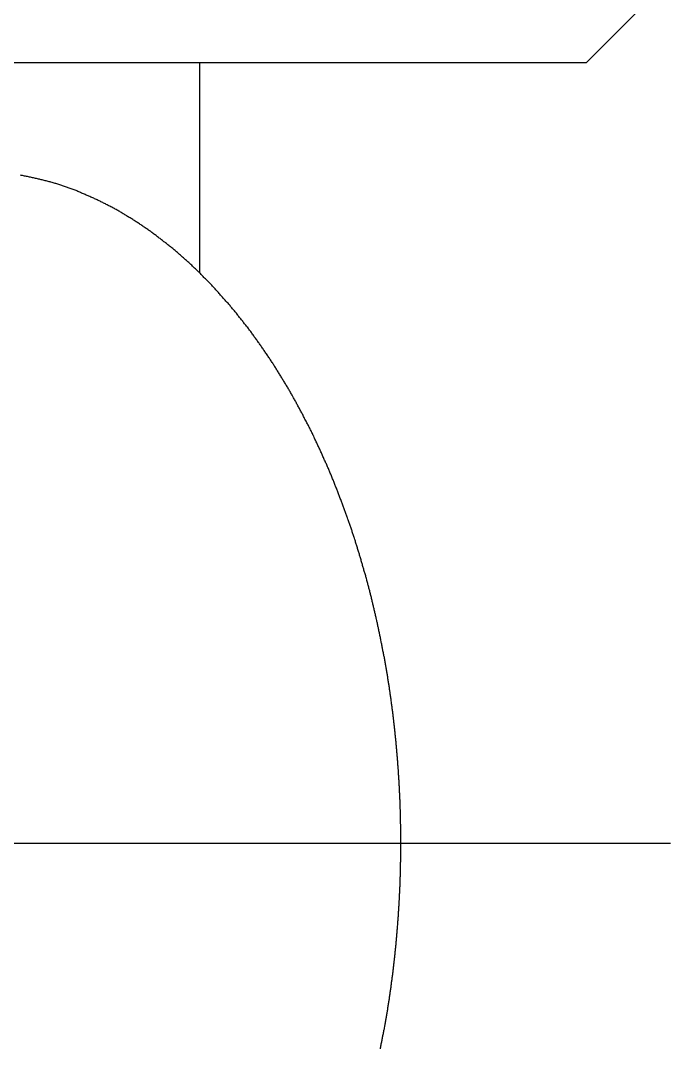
# Model space of a CAD drawing. Extents: x 10 to 127, y 10 to 376.
# Drawn here: x 115.13 to 119, y 203.02 to 209.14 of the extents above; entities that cross this region are included whole.
import ezdxf

# ---------------------------------------------------------------- set-up
doc = ezdxf.new("R2010")
doc.units = 0
doc.linetypes.add('CENTER', pattern=[50.8, 31.75, -6.35, 6.35, -6.35])
doc.layers.get('0').update_dxf_attribs({"linetype": 'CONTINUOUS'})
doc.layers.add('CENTER', color=1, linetype='CENTER')

msp = doc.modelspace()

# ---------------------------------------------------------------- linework, layer by layer
at = {"color": 7, "linetype": 'CONTINUOUS'}
for p, q in [((118.5, 208.8902), (119, 209.3902)), ((113.7, 208.8902), (116, 208.8902)), ((116, 208.8902), (116.2, 208.8902)), ((116.2, 208.8902), (118.5, 208.8902)), ((116.2, 207.6377), (116.2, 208.8902))]:
    msp.add_line(p, q, dxfattribs=at)
at = {"color": 7}
for points in [[(117.056, 206.245, 0), (117.053, 206.251, 0), (117.051, 206.256, 0), (117.049, 206.262, 0), (117.047, 206.268, 0), (117.045, 206.273, 0), (117.043, 206.279, 0), (117.041, 206.285, 0), (117.039, 206.29, 0), (117.036, 206.296, 0), (117.034, 206.301, 0), (117.032, 206.307, 0), (117.03, 206.313, 0), (117.028, 206.318, 0), (117.026, 206.324, 0), (117.023, 206.329, 0), (117.021, 206.335, 0), (117.019, 206.341, 0), (117.017, 206.346, 0), (117.015, 206.352, 0), (117.013, 206.357, 0), (117.01, 206.363, 0), (117.008, 206.369, 0), (117.006, 206.374, 0), (117.004, 206.38, 0), (117.001, 206.385, 0), (116.999, 206.391, 0), (116.997, 206.397, 0), (116.995, 206.402, 0), (116.993, 206.408, 0), (116.99, 206.413, 0), (116.988, 206.419, 0), (116.986, 206.424, 0), (116.983, 206.43, 0), (116.981, 206.436, 0), (116.979, 206.441, 0), (116.976, 206.447, 0), (116.974, 206.452, 0), (116.972, 206.458, 0), (116.969, 206.463, 0), (116.967, 206.469, 0), (116.965, 206.474, 0), (116.962, 206.48, 0), (116.96, 206.485, 0), (116.958, 206.491, 0), (116.955, 206.496, 0), (116.953, 206.502, 0), (116.95, 206.507, 0), (116.948, 206.513, 0), (116.946, 206.518, 0), (116.943, 206.524, 0), (116.941, 206.529, 0), (116.938, 206.535, 0), (116.936, 206.54, 0), (116.933, 206.546, 0), (116.931, 206.551, 0), (116.929, 206.557, 0), (116.926, 206.562, 0), (116.924, 206.568, 0), (116.921, 206.573, 0), (116.919, 206.579, 0), (116.916, 206.584, 0), (116.914, 206.59, 0), (116.911, 206.595, 0), (116.909, 206.601, 0), (116.906, 206.606, 0), (116.903, 206.612, 0), (116.901, 206.617, 0), (116.898, 206.622, 0), (116.896, 206.628, 0), (116.893, 206.633, 0), (116.891, 206.639, 0), (116.888, 206.644, 0), (116.885, 206.65, 0), (116.883, 206.655, 0), (116.88, 206.66, 0), (116.878, 206.666, 0), (116.875, 206.671, 0), (116.872, 206.677, 0), (116.87, 206.682, 0), (116.867, 206.688, 0), (116.864, 206.693, 0), (116.862, 206.698, 0), (116.859, 206.704, 0), (116.856, 206.709, 0), (116.854, 206.714, 0), (116.851, 206.72, 0), (116.848, 206.725, 0), (116.846, 206.731, 0), (116.843, 206.736, 0), (116.84, 206.741, 0), (116.837, 206.747, 0), (116.835, 206.752, 0), (116.832, 206.757, 0), (116.829, 206.763, 0), (116.826, 206.768, 0), (116.824, 206.773, 0), (116.821, 206.779, 0), (116.818, 206.784, 0), (116.815, 206.789, 0), (116.813, 206.795, 0), (116.81, 206.8, 0), (116.807, 206.805, 0), (116.804, 206.811, 0), (116.801, 206.816, 0), (116.798, 206.821, 0), (116.796, 206.827, 0), (116.793, 206.832, 0), (116.79, 206.837, 0), (116.787, 206.842, 0), (116.784, 206.848, 0), (116.781, 206.853, 0), (116.778, 206.858, 0), (116.776, 206.864, 0), (116.773, 206.869, 0), (116.77, 206.874, 0), (116.767, 206.879, 0), (116.764, 206.885, 0), (116.761, 206.89, 0), (116.758, 206.895, 0), (116.755, 206.9, 0), (116.752, 206.906, 0), (116.749, 206.911, 0), (116.746, 206.916, 0), (116.743, 206.921, 0), (116.74, 206.926, 0), (116.737, 206.932, 0), (116.734, 206.937, 0), (116.731, 206.942, 0), (116.728, 206.947, 0), (116.725, 206.952, 0), (116.722, 206.958, 0), (116.719, 206.963, 0), (116.716, 206.968, 0), (116.713, 206.973, 0), (116.71, 206.978, 0), (116.707, 206.984, 0), (116.704, 206.989, 0), (116.7, 206.994, 0), (116.697, 206.999, 0), (116.694, 207.004, 0), (116.691, 207.009, 0), (116.688, 207.014, 0), (116.685, 207.02, 0), (116.682, 207.025, 0), (116.679, 207.03, 0), (116.675, 207.035, 0), (116.672, 207.04, 0), (116.669, 207.045, 0), (116.666, 207.05, 0), (116.663, 207.055, 0), (116.659, 207.06, 0), (116.656, 207.066, 0), (116.653, 207.071, 0), (116.65, 207.076, 0), (116.647, 207.081, 0), (116.643, 207.086, 0), (116.64, 207.091, 0), (116.637, 207.096, 0), (116.634, 207.101, 0), (116.63, 207.106, 0), (116.627, 207.111, 0), (116.624, 207.116, 0), (116.62, 207.121, 0), (116.617, 207.126, 0), (116.614, 207.131, 0), (116.61, 207.136, 0), (116.607, 207.141, 0), (116.604, 207.146, 0), (116.6, 207.151, 0), (116.597, 207.156, 0), (116.594, 207.161, 0), (116.59, 207.166, 0), (116.587, 207.171, 0), (116.584, 207.176, 0), (116.58, 207.181, 0), (116.577, 207.186, 0), (116.573, 207.191, 0), (116.57, 207.196, 0), (116.566, 207.201, 0), (116.563, 207.206, 0), (116.56, 207.211, 0), (116.556, 207.216, 0), (116.553, 207.22, 0), (116.549, 207.225, 0), (116.546, 207.23, 0), (116.542, 207.235, 0), (116.539, 207.24, 0), (116.535, 207.245, 0), (116.532, 207.25, 0), (116.528, 207.255, 0), (116.524, 207.259, 0), (116.521, 207.264, 0), (116.517, 207.269, 0), (116.514, 207.274, 0), (116.51, 207.279, 0), (116.507, 207.284, 0), (116.503, 207.289, 0), (116.499, 207.293, 0), (116.496, 207.298, 0), (116.492, 207.303, 0), (116.489, 207.308, 0), (116.485, 207.313, 0), (116.481, 207.317, 0), (116.478, 207.322, 0), (116.474, 207.327, 0), (116.47, 207.332, 0), (116.467, 207.336, 0), (116.463, 207.341, 0), (116.459, 207.346, 0), (116.456, 207.351, 0), (116.452, 207.355, 0), (116.448, 207.36, 0), (116.444, 207.365, 0), (116.441, 207.369, 0), (116.437, 207.374, 0), (116.433, 207.379, 0), (116.429, 207.384, 0), (116.426, 207.388, 0), (116.422, 207.393, 0), (116.418, 207.398, 0), (116.414, 207.402, 0), (116.41, 207.407, 0), (116.407, 207.412, 0), (116.403, 207.416, 0), (116.399, 207.421, 0), (116.395, 207.425, 0), (116.391, 207.43, 0), (116.387, 207.435, 0), (116.383, 207.439, 0), (116.38, 207.444, 0), (116.376, 207.448, 0), (116.372, 207.453, 0), (116.368, 207.458, 0), (116.364, 207.462, 0), (116.36, 207.467, 0), (116.356, 207.471, 0), (116.352, 207.476, 0), (116.348, 207.48, 0), (116.344, 207.485, 0), (116.34, 207.489, 0), (116.336, 207.494, 0), (116.332, 207.498, 0), (116.328, 207.503, 0), (116.324, 207.507, 0), (116.32, 207.512, 0), (116.316, 207.516, 0), (116.312, 207.521, 0), (116.308, 207.525, 0), (116.304, 207.53, 0), (116.3, 207.534, 0), (116.296, 207.538, 0), (116.292, 207.543, 0), (116.288, 207.547, 0), (116.284, 207.552, 0), (116.28, 207.556, 0), (116.275, 207.56, 0), (116.271, 207.565, 0), (116.267, 207.569, 0), (116.263, 207.574, 0), (116.259, 207.578, 0), (116.255, 207.582, 0), (116.25, 207.587, 0), (116.246, 207.591, 0), (116.242, 207.595, 0), (116.238, 207.6, 0), (116.234, 207.604, 0), (116.229, 207.608, 0), (116.225, 207.612, 0), (116.221, 207.617, 0), (116.217, 207.621, 0), (116.212, 207.625, 0), (116.208, 207.629, 0), (116.204, 207.634, 0), (116.2, 207.638, 0), (116.195, 207.642, 0), (116.191, 207.646, 0), (116.187, 207.65, 0), (116.182, 207.655, 0), (116.178, 207.659, 0), (116.174, 207.663, 0), (116.169, 207.667, 0), (116.165, 207.671, 0), (116.161, 207.675, 0), (116.156, 207.679, 0), (116.152, 207.684, 0), (116.147, 207.688, 0), (116.143, 207.692, 0), (116.139, 207.696, 0), (116.134, 207.7, 0), (116.13, 207.704, 0), (116.125, 207.708, 0), (116.121, 207.712, 0), (116.116, 207.716, 0), (116.112, 207.72, 0), (116.107, 207.724, 0), (116.103, 207.728, 0), (116.098, 207.732, 0), (116.094, 207.736, 0), (116.089, 207.74, 0), (116.085, 207.744, 0), (116.08, 207.748, 0), (116.076, 207.752, 0), (116.071, 207.756, 0), (116.067, 207.76, 0), (116.062, 207.764, 0), (116.057, 207.767, 0), (116.053, 207.771, 0), (116.048, 207.775, 0), (116.044, 207.779, 0), (116.039, 207.783, 0), (116.034, 207.787, 0), (116.03, 207.791, 0), (116.025, 207.794, 0), (116.02, 207.798, 0), (116.016, 207.802, 0), (116.011, 207.806, 0), (116.006, 207.809, 0), (116.002, 207.813, 0), (115.997, 207.817, 0), (115.992, 207.821, 0), (115.987, 207.824, 0), (115.983, 207.828, 0), (115.978, 207.832, 0), (115.973, 207.836, 0), (115.968, 207.839, 0), (115.964, 207.843, 0), (115.959, 207.846, 0), (115.954, 207.85, 0), (115.949, 207.854, 0), (115.945, 207.857, 0), (115.94, 207.861, 0), (115.935, 207.865, 0), (115.93, 207.868, 0), (115.925, 207.872, 0), (115.92, 207.875, 0), (115.915, 207.879, 0), (115.911, 207.882, 0), (115.906, 207.886, 0), (115.901, 207.889, 0), (115.896, 207.893, 0), (115.891, 207.896, 0), (115.886, 207.9, 0), (115.881, 207.903, 0), (115.876, 207.907, 0), (115.871, 207.91, 0), (115.866, 207.913, 0), (115.861, 207.917, 0), (115.856, 207.92, 0), (115.851, 207.924, 0), (115.846, 207.927, 0), (115.841, 207.93, 0), (115.836, 207.934, 0), (115.831, 207.937, 0), (115.826, 207.94, 0), (115.821, 207.943, 0), (115.816, 207.947, 0), (115.811, 207.95, 0), (115.806, 207.953, 0), (115.801, 207.956, 0), (115.796, 207.96, 0), (115.791, 207.963, 0), (115.786, 207.966, 0), (115.781, 207.969, 0), (115.775, 207.972, 0), (115.77, 207.975, 0), (115.765, 207.979, 0), (115.76, 207.982, 0), (115.755, 207.985, 0), (115.75, 207.988, 0), (115.744, 207.991, 0), (115.739, 207.994, 0), (115.734, 207.997, 0), (115.729, 208, 0), (115.724, 208.003, 0), (115.718, 208.006, 0), (115.713, 208.009, 0), (115.708, 208.012, 0), (115.703, 208.015, 0), (115.697, 208.018, 0), (115.692, 208.021, 0), (115.687, 208.023, 0), (115.682, 208.026, 0), (115.676, 208.029, 0), (115.671, 208.032, 0), (115.666, 208.035, 0), (115.66, 208.038, 0), (115.655, 208.04, 0), (115.65, 208.043, 0), (115.644, 208.046, 0), (115.639, 208.049, 0), (115.634, 208.051, 0), (115.628, 208.054, 0), (115.623, 208.057, 0), (115.617, 208.059, 0), (115.612, 208.062, 0), (115.607, 208.065, 0), (115.601, 208.067, 0), (115.596, 208.07, 0), (115.59, 208.073, 0), (115.585, 208.075, 0), (115.58, 208.078, 0), (115.574, 208.08, 0), (115.569, 208.083, 0), (115.563, 208.085, 0), (115.558, 208.088, 0), (115.552, 208.09, 0), (115.547, 208.093, 0), (115.541, 208.095, 0), (115.536, 208.098, 0), (115.53, 208.1, 0), (115.525, 208.102, 0), (115.519, 208.105, 0), (115.514, 208.107, 0), (115.508, 208.11, 0), (115.503, 208.112, 0), (115.497, 208.114, 0), (115.491, 208.117, 0), (115.486, 208.119, 0), (115.48, 208.121, 0), (115.475, 208.123, 0), (115.469, 208.126, 0), (115.464, 208.128, 0), (115.458, 208.13, 0), (115.452, 208.132, 0), (115.447, 208.134, 0), (115.441, 208.137, 0), (115.435, 208.139, 0), (115.43, 208.141, 0), (115.424, 208.143, 0), (115.418, 208.145, 0), (115.413, 208.147, 0), (115.407, 208.149, 0), (115.401, 208.151, 0), (115.396, 208.153, 0), (115.39, 208.155, 0), (115.384, 208.157, 0), (115.379, 208.159, 0), (115.373, 208.161, 0), (115.367, 208.162, 0), (115.362, 208.164, 0), (115.356, 208.166, 0), (115.35, 208.168, 0), (115.344, 208.17, 0), (115.339, 208.171, 0), (115.333, 208.173, 0), (115.327, 208.175, 0), (115.321, 208.176, 0), (115.315, 208.178, 0), (115.31, 208.18, 0), (115.304, 208.181, 0), (115.298, 208.183, 0), (115.292, 208.184, 0), (115.286, 208.186, 0), (115.281, 208.187, 0), (115.275, 208.189, 0), (115.269, 208.19, 0), (115.263, 208.192, 0), (115.257, 208.193, 0), (115.251, 208.194, 0), (115.246, 208.196, 0), (115.24, 208.197, 0), (115.234, 208.199, 0), (115.228, 208.2, 0), (115.222, 208.201, 0), (115.216, 208.203, 0), (115.21, 208.204, 0), (115.205, 208.205, 0), (115.199, 208.206, 0), (115.193, 208.208, 0), (115.187, 208.209, 0), (115.181, 208.21, 0), (115.175, 208.212, 0), (115.169, 208.213, 0), (115.163, 208.214, 0), (115.157, 208.215, 0), (115.152, 208.216, 0), (115.146, 208.218, 0), (115.14, 208.219, 0), (115.134, 208.22, 0)], [(117.397, 204.245, 0), (117.397, 204.251, 0), (117.397, 204.257, 0), (117.397, 204.263, 0), (117.396, 204.268, 0), (117.396, 204.274, 0), (117.396, 204.28, 0), (117.396, 204.286, 0), (117.396, 204.292, 0), (117.396, 204.297, 0), (117.396, 204.303, 0), (117.396, 204.309, 0), (117.396, 204.315, 0), (117.396, 204.321, 0), (117.396, 204.327, 0), (117.396, 204.332, 0), (117.396, 204.338, 0), (117.396, 204.344, 0), (117.396, 204.35, 0), (117.396, 204.356, 0), (117.395, 204.361, 0), (117.395, 204.367, 0), (117.395, 204.373, 0), (117.395, 204.379, 0), (117.395, 204.385, 0), (117.395, 204.39, 0), (117.395, 204.396, 0), (117.395, 204.402, 0), (117.395, 204.408, 0), (117.394, 204.414, 0), (117.394, 204.419, 0), (117.394, 204.425, 0), (117.394, 204.431, 0), (117.394, 204.437, 0), (117.394, 204.443, 0), (117.393, 204.448, 0), (117.393, 204.454, 0), (117.393, 204.46, 0), (117.393, 204.466, 0), (117.393, 204.472, 0), (117.392, 204.478, 0), (117.392, 204.483, 0), (117.392, 204.489, 0), (117.392, 204.495, 0), (117.392, 204.501, 0), (117.391, 204.507, 0), (117.391, 204.512, 0), (117.391, 204.518, 0), (117.391, 204.524, 0), (117.39, 204.53, 0), (117.39, 204.536, 0), (117.39, 204.541, 0), (117.389, 204.547, 0), (117.389, 204.553, 0), (117.389, 204.559, 0), (117.389, 204.565, 0), (117.388, 204.57, 0), (117.388, 204.576, 0), (117.388, 204.582, 0), (117.387, 204.588, 0), (117.387, 204.594, 0), (117.387, 204.599, 0), (117.386, 204.605, 0), (117.386, 204.611, 0), (117.386, 204.617, 0), (117.385, 204.623, 0), (117.385, 204.628, 0), (117.385, 204.634, 0), (117.384, 204.64, 0), (117.384, 204.646, 0), (117.383, 204.652, 0), (117.383, 204.657, 0), (117.383, 204.663, 0), (117.382, 204.669, 0), (117.382, 204.675, 0), (117.382, 204.681, 0), (117.381, 204.686, 0), (117.381, 204.692, 0), (117.38, 204.698, 0), (117.38, 204.704, 0), (117.379, 204.71, 0), (117.379, 204.715, 0), (117.379, 204.721, 0), (117.378, 204.727, 0), (117.378, 204.733, 0), (117.377, 204.738, 0), (117.377, 204.744, 0), (117.376, 204.75, 0), (117.376, 204.756, 0), (117.375, 204.762, 0), (117.375, 204.767, 0), (117.374, 204.773, 0), (117.374, 204.779, 0), (117.373, 204.785, 0), (117.373, 204.791, 0), (117.372, 204.796, 0), (117.372, 204.802, 0), (117.371, 204.808, 0), (117.371, 204.814, 0), (117.37, 204.82, 0), (117.37, 204.825, 0), (117.369, 204.831, 0), (117.369, 204.837, 0), (117.368, 204.843, 0), (117.368, 204.848, 0), (117.367, 204.854, 0), (117.366, 204.86, 0), (117.366, 204.866, 0), (117.365, 204.872, 0), (117.365, 204.877, 0), (117.364, 204.883, 0), (117.363, 204.889, 0), (117.363, 204.895, 0), (117.362, 204.9, 0), (117.362, 204.906, 0), (117.361, 204.912, 0), (117.36, 204.918, 0), (117.36, 204.924, 0), (117.359, 204.929, 0), (117.359, 204.935, 0), (117.358, 204.941, 0), (117.357, 204.947, 0), (117.357, 204.952, 0), (117.356, 204.958, 0), (117.355, 204.964, 0), (117.355, 204.97, 0), (117.354, 204.976, 0), (117.353, 204.981, 0), (117.352, 204.987, 0), (117.352, 204.993, 0), (117.351, 204.999, 0), (117.35, 205.004, 0), (117.35, 205.01, 0), (117.349, 205.016, 0), (117.348, 205.022, 0), (117.348, 205.027, 0), (117.347, 205.033, 0), (117.346, 205.039, 0), (117.345, 205.045, 0), (117.345, 205.05, 0), (117.344, 205.056, 0), (117.343, 205.062, 0), (117.342, 205.068, 0), (117.341, 205.074, 0), (117.341, 205.079, 0), (117.34, 205.085, 0), (117.339, 205.091, 0), (117.338, 205.097, 0), (117.338, 205.102, 0), (117.337, 205.108, 0), (117.336, 205.114, 0), (117.335, 205.12, 0), (117.334, 205.125, 0), (117.333, 205.131, 0), (117.333, 205.137, 0), (117.332, 205.143, 0), (117.331, 205.148, 0), (117.33, 205.154, 0), (117.329, 205.16, 0), (117.328, 205.166, 0), (117.328, 205.171, 0), (117.327, 205.177, 0), (117.326, 205.183, 0), (117.325, 205.189, 0), (117.324, 205.194, 0), (117.323, 205.2, 0), (117.322, 205.206, 0), (117.321, 205.211, 0), (117.32, 205.217, 0), (117.319, 205.223, 0), (117.319, 205.229, 0), (117.318, 205.234, 0), (117.317, 205.24, 0), (117.316, 205.246, 0), (117.315, 205.252, 0), (117.314, 205.257, 0), (117.313, 205.263, 0), (117.312, 205.269, 0), (117.311, 205.275, 0), (117.31, 205.28, 0), (117.309, 205.286, 0), (117.308, 205.292, 0), (117.307, 205.297, 0), (117.306, 205.303, 0), (117.305, 205.309, 0), (117.304, 205.315, 0), (117.303, 205.32, 0), (117.302, 205.326, 0), (117.301, 205.332, 0), (117.3, 205.338, 0), (117.299, 205.343, 0), (117.298, 205.349, 0), (117.297, 205.355, 0), (117.296, 205.36, 0), (117.295, 205.366, 0), (117.294, 205.372, 0), (117.293, 205.378, 0), (117.291, 205.383, 0), (117.29, 205.389, 0), (117.289, 205.395, 0), (117.288, 205.4, 0), (117.287, 205.406, 0), (117.286, 205.412, 0), (117.285, 205.417, 0), (117.284, 205.423, 0), (117.283, 205.429, 0), (117.282, 205.435, 0), (117.28, 205.44, 0), (117.279, 205.446, 0), (117.278, 205.452, 0), (117.277, 205.457, 0), (117.276, 205.463, 0), (117.275, 205.469, 0), (117.274, 205.474, 0), (117.272, 205.48, 0), (117.271, 205.486, 0), (117.27, 205.491, 0), (117.269, 205.497, 0), (117.268, 205.503, 0), (117.266, 205.509, 0), (117.265, 205.514, 0), (117.264, 205.52, 0), (117.263, 205.526, 0), (117.262, 205.531, 0), (117.26, 205.537, 0), (117.259, 205.543, 0), (117.258, 205.548, 0), (117.257, 205.554, 0), (117.255, 205.56, 0), (117.254, 205.565, 0), (117.253, 205.571, 0), (117.252, 205.577, 0), (117.25, 205.582, 0), (117.249, 205.588, 0), (117.248, 205.594, 0), (117.246, 205.599, 0), (117.245, 205.605, 0), (117.244, 205.611, 0), (117.242, 205.616, 0), (117.241, 205.622, 0), (117.24, 205.628, 0), (117.238, 205.633, 0), (117.237, 205.639, 0), (117.236, 205.645, 0), (117.234, 205.65, 0), (117.233, 205.656, 0), (117.232, 205.662, 0), (117.23, 205.667, 0), (117.229, 205.673, 0), (117.228, 205.678, 0), (117.226, 205.684, 0), (117.225, 205.69, 0), (117.223, 205.695, 0), (117.222, 205.701, 0), (117.221, 205.707, 0), (117.219, 205.712, 0), (117.218, 205.718, 0), (117.216, 205.724, 0), (117.215, 205.729, 0), (117.213, 205.735, 0), (117.212, 205.74, 0), (117.211, 205.746, 0), (117.209, 205.752, 0), (117.208, 205.757, 0), (117.206, 205.763, 0), (117.205, 205.769, 0), (117.203, 205.774, 0), (117.202, 205.78, 0), (117.2, 205.785, 0), (117.199, 205.791, 0), (117.197, 205.797, 0), (117.196, 205.802, 0), (117.194, 205.808, 0), (117.193, 205.813, 0), (117.191, 205.819, 0), (117.19, 205.825, 0), (117.188, 205.83, 0), (117.187, 205.836, 0), (117.185, 205.841, 0), (117.184, 205.847, 0), (117.182, 205.853, 0), (117.18, 205.858, 0), (117.179, 205.864, 0), (117.177, 205.869, 0), (117.176, 205.875, 0), (117.174, 205.881, 0), (117.173, 205.886, 0), (117.171, 205.892, 0), (117.169, 205.897, 0), (117.168, 205.903, 0), (117.166, 205.909, 0), (117.164, 205.914, 0), (117.163, 205.92, 0), (117.161, 205.925, 0), (117.16, 205.931, 0), (117.158, 205.936, 0), (117.156, 205.942, 0), (117.155, 205.948, 0), (117.153, 205.953, 0), (117.151, 205.959, 0), (117.15, 205.964, 0), (117.148, 205.97, 0), (117.146, 205.975, 0), (117.145, 205.981, 0), (117.143, 205.987, 0), (117.141, 205.992, 0), (117.139, 205.998, 0), (117.138, 206.003, 0), (117.136, 206.009, 0), (117.134, 206.014, 0), (117.133, 206.02, 0), (117.131, 206.025, 0), (117.129, 206.031, 0), (117.127, 206.036, 0), (117.126, 206.042, 0), (117.124, 206.048, 0), (117.122, 206.053, 0), (117.12, 206.059, 0), (117.118, 206.064, 0), (117.117, 206.07, 0), (117.115, 206.075, 0), (117.113, 206.081, 0), (117.111, 206.086, 0), (117.109, 206.092, 0), (117.107, 206.097, 0), (117.106, 206.103, 0), (117.104, 206.108, 0), (117.102, 206.114, 0), (117.1, 206.119, 0), (117.098, 206.125, 0), (117.096, 206.13, 0), (117.094, 206.136, 0), (117.092, 206.141, 0), (117.091, 206.147, 0), (117.089, 206.152, 0), (117.087, 206.158, 0), (117.085, 206.163, 0), (117.083, 206.169, 0), (117.081, 206.174, 0), (117.079, 206.18, 0), (117.077, 206.185, 0), (117.075, 206.19, 0), (117.073, 206.196, 0), (117.071, 206.201, 0), (117.069, 206.207, 0), (117.067, 206.212, 0), (117.065, 206.218, 0), (117.063, 206.223, 0), (117.061, 206.229, 0), (117.06, 206.234, 0), (117.058, 206.24, 0), (117.056, 206.245, 0)], [(117.275, 203.022, 0), (117.276, 203.027, 0), (117.277, 203.033, 0), (117.278, 203.039, 0), (117.279, 203.044, 0), (117.28, 203.05, 0), (117.282, 203.056, 0), (117.283, 203.062, 0), (117.284, 203.067, 0), (117.285, 203.073, 0), (117.286, 203.079, 0), (117.287, 203.084, 0), (117.288, 203.09, 0), (117.289, 203.096, 0), (117.29, 203.101, 0), (117.291, 203.107, 0), (117.293, 203.113, 0), (117.294, 203.119, 0), (117.295, 203.124, 0), (117.296, 203.13, 0), (117.297, 203.136, 0), (117.298, 203.141, 0), (117.299, 203.147, 0), (117.3, 203.153, 0), (117.301, 203.159, 0), (117.302, 203.164, 0), (117.303, 203.17, 0), (117.304, 203.176, 0), (117.305, 203.181, 0), (117.306, 203.187, 0), (117.307, 203.193, 0), (117.308, 203.199, 0), (117.309, 203.204, 0), (117.31, 203.21, 0), (117.311, 203.216, 0), (117.312, 203.222, 0), (117.313, 203.227, 0), (117.314, 203.233, 0), (117.315, 203.239, 0), (117.316, 203.244, 0), (117.317, 203.25, 0), (117.318, 203.256, 0), (117.319, 203.262, 0), (117.319, 203.267, 0), (117.32, 203.273, 0), (117.321, 203.279, 0), (117.322, 203.285, 0), (117.323, 203.29, 0), (117.324, 203.296, 0), (117.325, 203.302, 0), (117.326, 203.308, 0), (117.327, 203.313, 0), (117.328, 203.319, 0), (117.328, 203.325, 0), (117.329, 203.331, 0), (117.33, 203.336, 0), (117.331, 203.342, 0), (117.332, 203.348, 0), (117.333, 203.354, 0), (117.333, 203.359, 0), (117.334, 203.365, 0), (117.335, 203.371, 0), (117.336, 203.377, 0), (117.337, 203.382, 0), (117.338, 203.388, 0), (117.338, 203.394, 0), (117.339, 203.4, 0), (117.34, 203.405, 0), (117.341, 203.411, 0), (117.341, 203.417, 0), (117.342, 203.423, 0), (117.343, 203.428, 0), (117.344, 203.434, 0), (117.345, 203.44, 0), (117.345, 203.446, 0), (117.346, 203.451, 0), (117.347, 203.457, 0), (117.348, 203.463, 0), (117.348, 203.469, 0), (117.349, 203.474, 0), (117.35, 203.48, 0), (117.35, 203.486, 0), (117.351, 203.492, 0), (117.352, 203.498, 0), (117.352, 203.503, 0), (117.353, 203.509, 0), (117.354, 203.515, 0), (117.355, 203.521, 0), (117.355, 203.526, 0), (117.356, 203.532, 0), (117.357, 203.538, 0), (117.357, 203.544, 0), (117.358, 203.549, 0), (117.359, 203.555, 0), (117.359, 203.561, 0), (117.36, 203.567, 0), (117.36, 203.573, 0), (117.361, 203.578, 0), (117.362, 203.584, 0), (117.362, 203.59, 0), (117.363, 203.596, 0), (117.363, 203.601, 0), (117.364, 203.607, 0), (117.365, 203.613, 0), (117.365, 203.619, 0), (117.366, 203.625, 0), (117.366, 203.63, 0), (117.367, 203.636, 0), (117.368, 203.642, 0), (117.368, 203.648, 0), (117.369, 203.654, 0), (117.369, 203.659, 0), (117.37, 203.665, 0), (117.37, 203.671, 0), (117.371, 203.677, 0), (117.371, 203.682, 0), (117.372, 203.688, 0), (117.372, 203.694, 0), (117.373, 203.7, 0), (117.373, 203.706, 0), (117.374, 203.711, 0), (117.374, 203.717, 0), (117.375, 203.723, 0), (117.375, 203.729, 0), (117.376, 203.735, 0), (117.376, 203.74, 0), (117.377, 203.746, 0), (117.377, 203.752, 0), (117.378, 203.758, 0), (117.378, 203.763, 0), (117.379, 203.769, 0), (117.379, 203.775, 0), (117.379, 203.781, 0), (117.38, 203.787, 0), (117.38, 203.792, 0), (117.381, 203.798, 0), (117.381, 203.804, 0), (117.382, 203.81, 0), (117.382, 203.816, 0), (117.382, 203.821, 0), (117.383, 203.827, 0), (117.383, 203.833, 0), (117.383, 203.839, 0), (117.384, 203.845, 0), (117.384, 203.85, 0), (117.385, 203.856, 0), (117.385, 203.862, 0), (117.385, 203.868, 0), (117.386, 203.874, 0), (117.386, 203.879, 0), (117.386, 203.885, 0), (117.387, 203.891, 0), (117.387, 203.897, 0), (117.387, 203.903, 0), (117.388, 203.908, 0), (117.388, 203.914, 0), (117.388, 203.92, 0), (117.389, 203.926, 0), (117.389, 203.932, 0), (117.389, 203.937, 0), (117.389, 203.943, 0), (117.39, 203.949, 0), (117.39, 203.955, 0), (117.39, 203.961, 0), (117.391, 203.966, 0), (117.391, 203.972, 0), (117.391, 203.978, 0), (117.391, 203.984, 0), (117.392, 203.99, 0), (117.392, 203.995, 0), (117.392, 204.001, 0), (117.392, 204.007, 0), (117.392, 204.013, 0), (117.393, 204.019, 0), (117.393, 204.024, 0), (117.393, 204.03, 0), (117.393, 204.036, 0), (117.393, 204.042, 0), (117.394, 204.048, 0), (117.394, 204.054, 0), (117.394, 204.059, 0), (117.394, 204.065, 0), (117.394, 204.071, 0), (117.394, 204.077, 0), (117.395, 204.083, 0), (117.395, 204.088, 0), (117.395, 204.094, 0), (117.395, 204.1, 0), (117.395, 204.106, 0), (117.395, 204.112, 0), (117.395, 204.117, 0), (117.395, 204.123, 0), (117.395, 204.129, 0), (117.396, 204.135, 0), (117.396, 204.141, 0), (117.396, 204.146, 0), (117.396, 204.152, 0), (117.396, 204.158, 0), (117.396, 204.164, 0), (117.396, 204.17, 0), (117.396, 204.175, 0), (117.396, 204.181, 0), (117.396, 204.187, 0), (117.396, 204.193, 0), (117.396, 204.199, 0), (117.396, 204.205, 0), (117.396, 204.21, 0), (117.396, 204.216, 0), (117.396, 204.222, 0), (117.397, 204.228, 0), (117.397, 204.234, 0), (117.397, 204.239, 0), (117.397, 204.245, 0)]]:
    msp.add_polyline3d(points, dxfattribs=at)
at = {"layer": 'CENTER', "color": 1, "linetype": 'CENTER'}
msp.add_line((102.5258, 204.2452), (119, 204.2452), dxfattribs=at)

doc.saveas('drawing.dxf')
